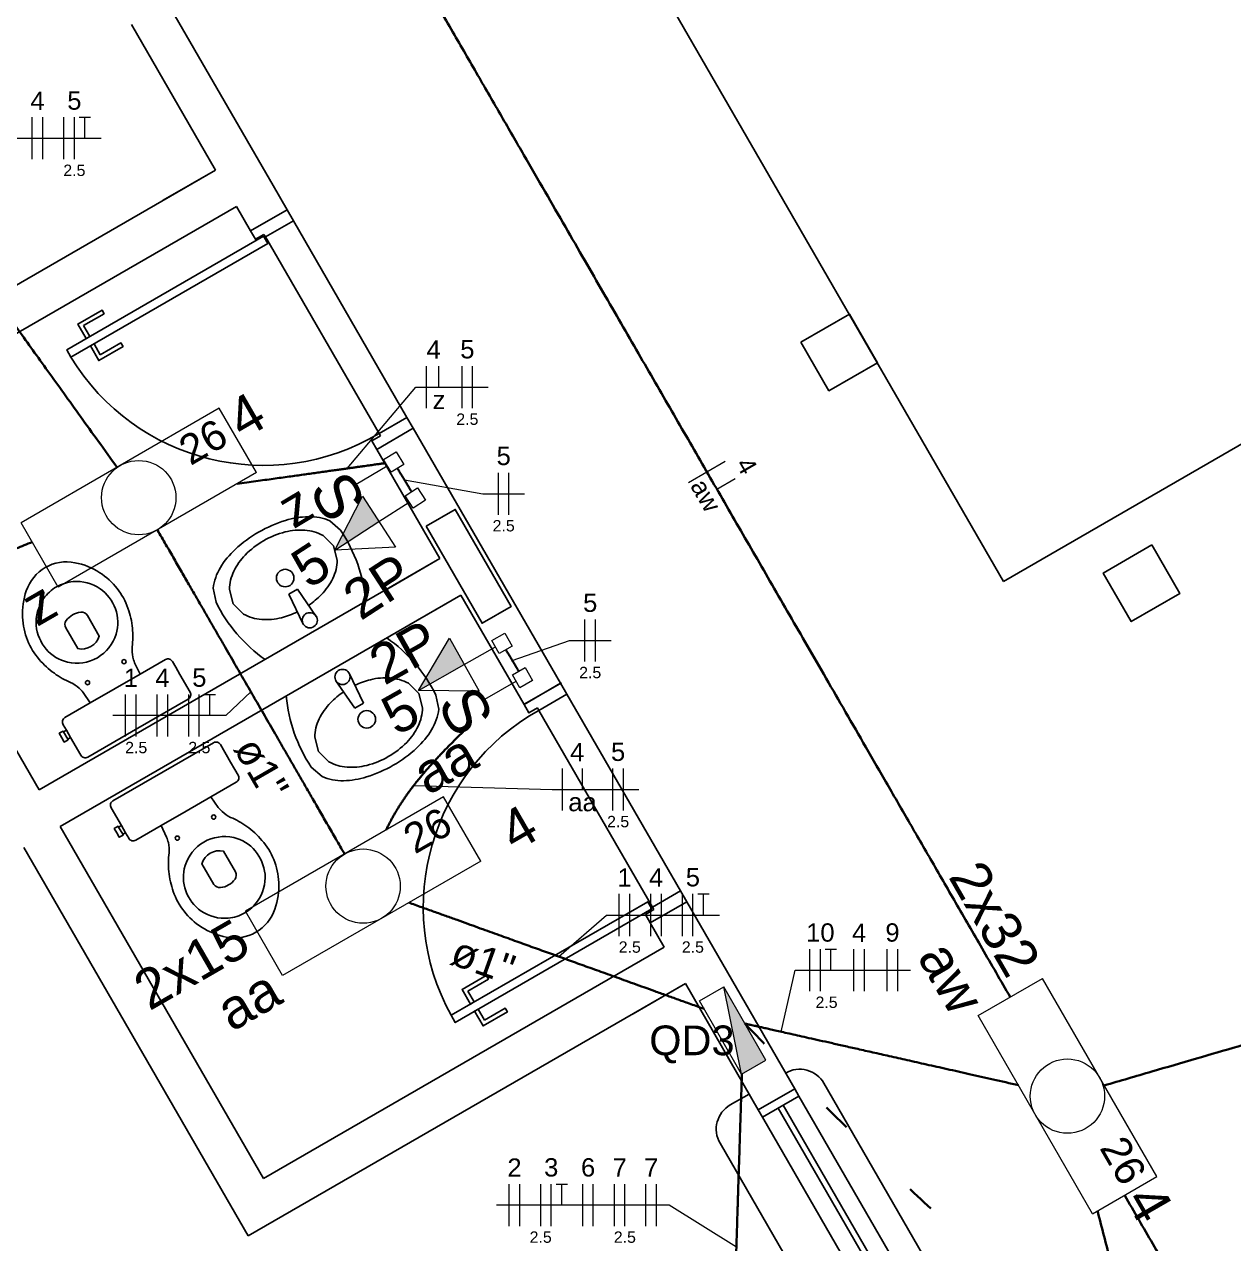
# Model space of a CAD drawing. Extents: x 210 to 779, y 61 to 241.
# Drawn here: x 357.561 to 361.872, y 191.832 to 196.18 of the extents above; entities that cross this region are included whole.
import ezdxf

# ---------------------------------------------------------------- set-up
doc = ezdxf.new("R2010")
doc.units = 0
doc.header["$LTSCALE"] = 2
doc.linetypes.add('DOT2', pattern=[3.175, 0, -3.175])
doc.layers.get('0').update_dxf_attribs({"linetype": 'CONTINUOUS'})
for name, color, linetype in [('A-PARED', 5, 'CONTINUOUS'), ('A-PARED-PISOS', 2, 'CONTINUOUS'), ('A-PAREDE', 5, 'CONTINUOUS'), ('A-PISOS', 2, 'CONTINUOUS'), ('A-PORTA', 3, 'CONTINUOUS'), ('A-SOLEIRA', 1, 'CONTINUOUS'), ('ARQ-ALV-CORTE', 5, 'CONTINUOUS'), ('ARQ-ESQ-VISTA1', 2, 'CONTINUOUS')]:
    doc.layers.add(name, color=color, linetype=linetype)
for name, color, linetype, lineweight in [('EL-Condutos', 4, 'CONTINUOUS', 30), ('EL-Fios', 9, 'CONTINUOUS', 20), ('EL-Textos condutos', 7, 'CONTINUOUS', 20), ('EL-Textos fios', 7, 'CONTINUOUS', 20), ('EL-Textos pontos', 5, 'CONTINUOUS', 20), ('P-SIMBOL', 5, 'CONTINUOUS', 20)]:
    doc.layers.add(name, color=color, linetype=linetype, lineweight=lineweight)
doc.styles.add('Arial', font='arial.ttf')

msp = doc.modelspace()

# ---------------------------------------------------------------- hatches: boundary and pattern name
at = {"layer": 'P-SIMBOL', "linetype": 'Continuous'}
for points in [[(358.8249704266922, 194.4070600361877), (358.6677204266922, 194.3049600361877), (358.7660204266922, 194.4978600361877)], [(359.1292204266922, 193.8970600361877), (358.9659704266921, 193.8048100361877), (359.0759204266922, 193.9912600361877)], [(360.1170704266922, 192.4366100361877), (360.2038204266922, 192.4860600361877), (360.0548204266921, 192.7474600361877)]]:
    msp.add_hatch(color=256, dxfattribs=at).paths.add_polyline_path(points)

# ---------------------------------------------------------------- linework, layer by layer
at = {"color": 8}
msp.add_line((359.3455704266922, 193.7574600361877), (359.4755704266921, 193.8324600361877), dxfattribs=at)
at = {"layer": 'A-PARED', "color": 251}
for p, q in [((358.4471956789521, 195.6056061708164), (358.0721956789528, 196.2551252236557)), ((358.2422918683852, 195.6605099813845), (357.9422918683848, 196.1801252236554)), ((357.6883499521416, 193.3199655247615), (358.4133499521423, 192.0642286892742)), ((357.5584461415739, 193.2449655247615), (358.3584461415747, 191.8593248787065)), ((359.7922918683854, 192.9758312296528), (359.9221956789531, 193.0508312296528)), ((359.7922918683854, 192.9758312296528), (359.9221956789531, 193.0508312296528)), ((360.307195647108, 192.383991650353), (359.9221956789531, 193.0508312296528)), ((358.4133499521423, 192.0642286892742), (359.8422918683854, 192.8892286892743)), ((358.3584461415747, 191.8593248787065), (359.9172918683854, 192.7593248787066)), ((359.7310341646105, 192.6517889432934), (359.9172918683854, 192.7593248787066)), ((360.1772918683856, 192.3089916687389), (359.9172918683854, 192.7593248787066)), ((360.1772918683854, 192.3089916687389), (360.3071956789531, 192.3839916687389))]:
    msp.add_line(p, q, dxfattribs=at)
msp.add_lwpolyline([(360.3288299740618, 195.0465199704244), (360.4288299740618, 194.8733148896675), (360.6020350548188, 194.9733148896676), (360.5020350548187, 195.1465199704245)], close=True, dxfattribs=at)
at = {"layer": 'A-PARED-PISOS', "color": 251}
msp.add_line((357.9145350548176, 199.6282014350083), (361.052035054819, 194.1938920262619), dxfattribs=at)
at = {"layer": 'A-PAREDE', "color": 251}
for p, q in [((360.3071956789537, 192.3839916687392), (360.1772918683862, 192.3089916687392)), ((360.3071956789531, 192.3839916687389), (360.1772918683856, 192.3089916687389))]:
    msp.add_line(p, q, dxfattribs=at)
msp.add_lwpolyline([(361.579971080728, 194.323501138783), (361.4067659999711, 194.223501138783), (361.5067659999711, 194.0502960580261), (361.679971080728, 194.1502960580262)], close=True, dxfattribs=at)
at = {"layer": 'A-PISOS', "color": 251}
msp.add_line((361.0520350548189, 194.1938920262618), (364.3862328593922, 196.1188920262652), dxfattribs=at)
at = {"layer": 'A-PORTA', "color": 251}
msp.add_line((359.8996956789531, 193.0898023728231), (359.8001027575178, 193.032302372823), dxfattribs=at)
for points in [[(359.8051027575179, 193.0236421187852), (359.7747918683855, 193.0061421187852), (359.7922918683854, 192.9758312296528), (359.9221956789531, 193.0508312296528), (359.8996956789531, 193.0898023728231), (359.8001027575178, 193.032302372823)], [(359.7982726304988, 193.0254722458041), (359.0967920534337, 192.6204722458035), (359.0817920534337, 192.6464530079171), (359.7832726304989, 193.0514530079174)], [(359.201564466793, 192.6290011026335), (359.179064466793, 192.6679722458039), (359.1660740857362, 192.6604722458039), (359.1960740857362, 192.6085107215768), (359.2826766261146, 192.6585107215768), (359.2751766261147, 192.6715011026336)]]:
    msp.add_lwpolyline(points, close=True, dxfattribs=at)
msp.add_arc((359.7869270078442, 193.0320753059655, 0.01999853387215667), 0.8036913964225638, 119.1784121944118, 208.6732478088908, dxfattribs=at)
at = {"layer": 'A-SOLEIRA', "color": 251}
for p, q in [((360.2745837023007, 192.4404772692363), (360.2745837023007, 192.4404772692363)), ((360.4111862426792, 192.4038747288579), (360.9861862426795, 191.407945514506)), ((360.1446798917331, 192.3654772692363), (360.0774332780705, 192.326652418736)), ((360.0408307376921, 192.1900498783576), (360.6158307376925, 191.1941206640057))]:
    msp.add_line(p, q, dxfattribs=at)
msp.add_lwpolyline([(359.8001027575179, 193.0323023728231), (359.8996956789531, 193.0898023728231), (359.4946956789528, 193.7912829498884), (359.3951027575176, 193.7337829498883)], close=True, dxfattribs=at)
for centre, start, end in [((360.3245837023007, 192.3538747288579), 30.00000000001791, 120.0000000000224), ((360.1274332780705, 192.2400498783576), 120.0000000000224, 210.0000000000179)]:
    msp.add_arc(centre, 0.1, start, end, dxfattribs=at)
at = {"layer": 'ARQ-ALV-CORTE', "color": 251}
for p, q in [((358.2422918683852, 195.6605099813845), (356.8133499521412, 194.8355099813841)), ((358.2422918683852, 195.6605099813845), (358.0560341646094, 195.5529740459708)), ((358.4971956789523, 195.519003630438), (358.4471956789521, 195.6056061708164)), ((358.3172918683845, 195.5306061708163), (356.8883499521412, 194.7056061708164)), ((358.3672918683845, 195.444003630438), (358.3172918683845, 195.5306061708163)), ((358.3672918683845, 195.444003630438), (358.4971956789523, 195.519003630438)), ((358.3672918683836, 195.4440036304374), (358.4971956789514, 195.5190036304374)), ((358.5196956789522, 195.4800324872677), (358.420102757517, 195.4225324872677)), ((358.8172918683848, 194.6645807670321), (358.9471956789524, 194.7395807670321)), ((358.8172918683846, 194.664580767032), (358.9471956789523, 194.739580767032)), ((359.4721956789527, 193.8302540930586), (358.9471956789523, 194.739580767032)), ((356.8883499521412, 194.7056061708164), (357.6133499521416, 193.4498693353291)), ((358.8172918683846, 194.664580767032), (359.0422918683848, 194.2748693353291)), ((358.6256338323735, 194.3573682542391), (358.6632587393545, 194.3206626502333)), ((358.6632587393545, 194.3206626502333), (358.6762342713944, 194.2697257229698)), ((359.0422918683848, 194.2748693353291), (357.6133499521416, 193.4498693353291)), ((359.0422918683848, 194.2748693353291), (358.8560341646099, 194.1673333999159)), ((359.1172918683849, 194.1449655247615), (357.6883499521416, 193.3199655247615)), ((358.3047242221879, 194.1136626502331), (358.2917486901481, 194.1645995774966)), ((358.5035614140121, 194.1484731204117), (358.5347383285483, 194.1664731204117)), ((358.5035614140121, 194.1484731204117), (358.5548762514543, 194.0415932147796)), ((358.5347383285483, 194.1664731204117), (358.6016416232586, 194.0685932147796)), ((359.1172918683849, 194.1449655247615), (358.9310341646099, 194.0374295893483)), ((359.1172918683849, 194.1449655247615), (359.3422918683851, 193.7552540930586)), ((358.738464308138, 193.7416093729408), (358.6715610134277, 193.8394892785728)), ((358.7696412226743, 193.7596093729408), (358.718326385232, 193.8664892785728)), ((358.9674334779004, 193.7938165486932), (358.9298085709194, 193.830522152699)), ((358.9804090099402, 193.7428796214297), (358.9674334779004, 193.7938165486932)), ((359.3422918683851, 193.7552540930586), (359.4721956789527, 193.8302540930586)), ((359.3422918683865, 193.7552540930594), (359.4721956789541, 193.8302540930595)), ((358.738464308138, 193.7416093729407), (358.7696412226743, 193.7596093729408)), ((358.6088989607338, 193.586816548693), (358.6465238677148, 193.5501109446872)), ((359.7922918683854, 192.9758312296528), (359.8422918683855, 192.8892286892744))]:
    msp.add_line(p, q, dxfattribs=at)
for points in [[(358.415102757517, 195.4311927413055), (358.3847918683846, 195.4136927413055), (358.3672918683845, 195.4440036304379), (358.4971956789523, 195.519003630438), (358.5196956789522, 195.4800324872677), (358.420102757517, 195.4225324872677)], [(358.4201027575172, 195.4225324872677), (358.5196956789522, 195.4800324872677), (358.9246956789525, 194.7785519102024), (358.8251027575172, 194.7210519102024)], [(358.4132726304979, 195.4243626142865), (357.7117920534324, 195.0193626142865), (357.7267920534325, 194.9933818521729), (358.4282726304978, 195.3983818521731)], [(357.7715644667921, 195.1058337574565), (357.7940644667922, 195.0668626142862), (357.7810740857354, 195.0593626142862), (357.7510740857354, 195.1113241385132), (357.8376766261138, 195.1613241385133), (357.8451766261138, 195.1483337574566)], [(357.8315644667922, 195.0019107090023), (357.8090644667922, 195.0408818521726), (357.7960740857355, 195.0333818521726), (357.8260740857355, 194.9814203279455), (357.9126766261139, 195.0314203279455), (357.9051766261139, 195.0444107090023)], [(358.8301027575174, 194.7123916561645), (358.7997918683849, 194.6948916561645), (358.8172918683848, 194.6645807670321), (358.9471956789525, 194.7395807670321), (358.9246956789525, 194.7785519102024), (358.8251027575172, 194.7210519102024)], [(358.9927822494419, 194.3906225108024), (359.1927822494421, 194.0442123492887), (359.2967052978961, 194.1042123492887), (359.0967052978961, 194.4506225108024)], [(359.3901027575176, 193.7424432039262), (359.3597918683852, 193.7249432039262), (359.3422918683851, 193.7552540930586), (359.4721956789529, 193.8302540930587), (359.4946956789528, 193.7912829498884), (359.3951027575176, 193.7337829498883)], [(359.1415644667929, 192.7329241510878), (359.1640644667929, 192.6939530079175), (359.1510740857361, 192.6864530079175), (359.1210740857362, 192.7384145321446), (359.2076766261146, 192.7884145321446), (359.2151766261146, 192.7754241510878)]]:
    msp.add_lwpolyline(points, close=True, dxfattribs=at)
for points in [[(358.2441301706992, 194.1196146260478), (358.2339846395193, 194.169753079164, -0.1059351495859165), (358.259562568815, 194.2431391496799, -0.0695679036204955), (358.3124078554933, 194.3077755010184, -0.05578716186825999), (358.396078850044, 194.3694317932797, -0.0557871618682362), (358.4913102627207, 194.4110648539898, -0.0695679036204864), (358.5737096283269, 194.4245120390544, -0.1059351495859233), (358.6500527943256, 194.4099701403428), (358.6884012028406, 194.376114626048)], [(358.5340548995341, 194.084960479284, -0.04978972531361282), (358.4772706497383, 194.0642802010752, -0.08069032487847382), (358.4068599747812, 194.0580161300611, -0.1070470762809415), (358.342349129169, 194.0769570462273), (358.3047242221879, 194.1136626502331)], [(358.6987074902211, 193.7997738266166, 0.04978972531361282), (358.652405719037, 193.760937362863, 0.08069032487847382), (358.6117755369291, 193.7030919651595, 0.1070470762809415), (358.5959234286939, 193.6377534759565), (358.6088989607338, 193.586816548693)], [(358.5837564972477, 193.5313645728783), (358.6221049057627, 193.4975090585835, 0.1059351495859165), (358.6984480717614, 193.4829671598719, 0.0695679036204955), (358.7808474373676, 193.4964143449365, 0.05578716186825999), (358.8760788500443, 193.5380474056466, 0.0557871618682362), (358.959749844595, 193.5997036979079, 0.0695679036204864), (359.0125951312733, 193.6643400492464, 0.1059351495859233), (359.038173060569, 193.7377261197624), (359.0280275293891, 193.7878645728785)]]:
    msp.add_lwpolyline(points, format="xyb", dxfattribs=at)
for points in [[(357.6353782368579, 194.2431649353845, -0.1820041131381664), (357.7409807772364, 194.2602559700407, -0.0982978911514562), (357.8295762760596, 194.2248040647569, -0.0851655839274491), (357.8916599238562, 194.1682720324542, -0.0864797340666548), (357.9299278730487, 194.0979900001514, -0.0678677703915061), (357.9458753141654, 194.0263682218865, -0.0619901801674602), (357.9449304504367, 193.9600047738708, 0.0607785110693302), (357.9475740439761, 193.9234259355459, 0.0237960416286383), (357.9536769296592, 193.9038554274702), (357.9736358019516, 193.8628398132647), (358.0638954954413, 193.9149512715981, -0.4242170889687012), (358.0889839527096, 193.9074967889262), (358.1002339527096, 193.888011217341), (358.1152339527096, 193.8620304552275), (358.1517339527096, 193.7988106007513, -0.4180357284530065), (358.1451638490887, 193.7742327399663), (357.9658782368581, 193.6707221434831), (357.7865926246275, 193.5672115469998, -0.4180357284530065), (357.7620225210065, 193.5738106007511), (357.7255225210066, 193.6370304552274), (357.7155632288631, 193.6312804552274), (357.717063228863, 193.628682379016), (357.7032068224025, 193.620682379016), (357.6942068224025, 193.6362708362842), (357.6852068224025, 193.6518592935523), (357.6990632288631, 193.6598592935523), (357.7005632288631, 193.6572612173409), (357.7105225210065, 193.6630112173409), (357.6992725210066, 193.682496788926, -0.4242170889687012), (357.7053609782747, 193.7079512715979), (357.7956206717645, 193.7600627299313), (357.7700795440569, 193.7978554274702, 0.0237960416286383), (357.7561824297399, 193.8129259355458, 0.0607785110693302), (357.7258260232793, 193.8335047738707, -0.0619901801674602), (357.6678811595507, 193.8658682218864, -0.0678677703915061), (357.6138286006674, 193.9154900001513, -0.0864797340666548), (357.5720965498598, 193.9837720324541, -0.0851655839274491), (357.5541801976563, 194.0658040647568, -0.0982978911514562), (357.5677756964794, 194.1602559700406, -0.1820041131381664)], [(357.7618589989714, 194.0840938292238, -0.2769839649484336), (357.7854163673263, 194.0722912703406), (357.8279163673263, 193.9986791110189, -0.393258426966292), (357.7508401063897, 193.9541791110189), (357.7083401063895, 194.0277912703406, -0.2769839649484336), (357.7098974747445, 194.0540938292239, -0.2000000000000001)], [(358.3863782368586, 192.9423947789003, 0.1820041131381664), (358.453980777237, 193.0253037442441, 0.0982978911514562), (358.4675762760603, 193.119755649528, 0.0851655839274491), (358.4496599238568, 193.2017876818308, 0.0864797340666548), (358.4079278730492, 193.2700697141335, 0.0678677703915061), (358.3538753141659, 193.3196914923984, 0.0619901801674602), (358.2959304504371, 193.352054940414, -0.0607785110693302), (358.2655740439766, 193.3726337787389, -0.0237960416286383), (358.2516769296595, 193.3877042868146), (358.226135801952, 193.4254969843534), (358.3163954954417, 193.4776084426868, 0.4242170889687012), (358.3224839527099, 193.5030629253587), (358.3112339527099, 193.5225484969439), (358.2962339527098, 193.5485292590574), (358.2597339527098, 193.6117491135336, 0.4180357284530065), (358.235163849089, 193.6183481672849), (358.0558782368583, 193.5148375708017), (357.8765926246277, 193.4113269743183, 0.4180357284530065), (357.8700225210069, 193.3867491135334), (357.906522521007, 193.3235292590572), (357.8965632288634, 193.3177792590572), (357.8950632288635, 193.3203773352685), (357.881206822403, 193.3123773352685), (357.890206822403, 193.2967888780004), (357.899206822403, 193.2812004207323), (357.9130632288635, 193.2892004207323), (357.9115632288634, 193.2917984969437), (357.921522521007, 193.2975484969436), (357.932772521007, 193.2780629253585, 0.4242170889687012), (357.9578609782751, 193.2706084426866), (358.048120671765, 193.32271990102), (358.0680795440574, 193.2817042868145, -0.0237960416286383), (358.0741824297403, 193.2621337787388, -0.0607785110693302), (358.0768260232798, 193.2255549404139, 0.0619901801674602), (358.0758811595512, 193.1591914923982, 0.0678677703915061), (358.0918286006679, 193.0875697141333, 0.0864797340666548), (358.1300965498604, 193.0172876818306, 0.0851655839274491), (358.1921801976569, 192.9607556495278, 0.0982978911514562), (358.2807756964802, 192.925303744244, 0.1820041131381664)], [(358.3118589989721, 193.1314658850609, 0.2769839649484336), (358.3134163673269, 193.1577684439442), (358.2709163673269, 193.2313806032658, 0.393258426966292), (358.1938401063901, 193.1868806032658), (358.2363401063902, 193.1132684439442, 0.2769839649484336), (358.259897474745, 193.1014658850609, 0.2000000000000001)]]:
    msp.add_lwpolyline(points, format="xyb", close=True, dxfattribs=at)
for points in [[(357.9736358019516, 193.8628398132647), (357.884628236858, 193.811451271598), (357.7956206717645, 193.7600627299313)], [(357.7105225210065, 193.6630112173409), (357.7255225210066, 193.6370304552274)], [(357.7155632288631, 193.6312804552274), (357.7005632288631, 193.6572612173409)], [(358.226135801952, 193.4254969843534), (358.1371282368584, 193.3741084426867), (358.048120671765, 193.32271990102)], [(357.8965632288634, 193.3177792590572), (357.9115632288634, 193.2917984969437)], [(357.921522521007, 193.2975484969436), (357.906522521007, 193.3235292590572)]]:
    msp.add_lwpolyline(points, dxfattribs=at)
for centre, radius in [((358.490710263584, 194.2055253770365), 0.03126103277795422), ((358.5782589373565, 194.0550932147796), 0.02700000000000237), ((357.9158301421419, 193.9074079863535), 0.0075), ((357.7859263315743, 193.8324079863535), 0.0075), ((358.6949436993298, 193.8529892785728), 0.02700000000000237), ((358.7814474365043, 193.7019538218898), 0.03126103277795422), ((358.2358301421423, 193.3531517279313), 0.0075), ((358.1059263315747, 193.2781517279313), 0.0075)]:
    msp.add_circle(centre, radius, dxfattribs=at)
for centre, radius, start, end in [((358.4133182370132, 195.4112354867651, 0.01999853387215667), 0.8036913964225638, 211.3267521911515, 300.8215878056288), ((358.565900852007, 194.075291457637), 0.3041924159232154, 104.3103631792536, 120.0000000000224), ((358.5451990380514, 194.1564465783223), 0.2204384983163647, 85.85748209233958, 104.3103631792402), ((358.549650286837, 194.2179051470388), 0.1588189455393914, 61.41717027124925, 85.85748209235919), ((358.2380973444415, 194.07477909918), 0.5418271538433477, 5.02006865607224, 33.78975123110074), ((358.565900852007, 194.075291457637), 0.3041924159232652, 120.0000000000224, 135.6896368207935), ((358.5059693628241, 194.1337973147695), 0.2204384983163844, 135.6896368207947, 154.1425179076919), ((358.4505190566424, 194.1606717046008), 0.1588189455393458, 154.1425179076816, 178.582829728793), ((358.5174639049, 194.2736535958656), 0.1588189455394157, 334.1425179076875, 358.5828297287897), ((357.7487773158135, 194.0431269691018), 0.1504484182784868, 95.5324067228893, 119.3097228021427), ((357.7468892244588, 194.0434756590691), 0.1499306848555214, 55.98562714389086, 94.82706532276968), ((358.4620135987185, 194.3005279856968), 0.2204384983163243, 315.6896368207854, 334.1425179076918), ((357.7519166579024, 194.0449394691018), 0.1504484182784873, 120.690277197895, 144.4675932771406), ((357.7401960796462, 194.0417907818114), 0.1551397979923656, 20.27881616879607, 54.28452144630729), ((358.4020821095341, 194.359033842828), 0.3041924159231759, 304.5146976522568, 315.6896368211401), ((357.7525587292101, 194.0467489491635), 0.1499306848555203, 145.1729346772659, 184.0143728561453), ((358.7302463212292, 194.35892144341), 0.5418271538433701, 206.2102487689417, 234.9799313439615), ((357.7521311034408, 194.0472150354733), 0.1420677415161176, 342.985683370042, 19.89507567335079), ((357.7573644481239, 194.0517029439735), 0.1551397979923658, 185.7154785537283, 219.7211838312424), ((357.7458870160841, 194.0498113708964), 0.148799695315103, 300.3748025858686, 342.7332372551219), ((358.5419113788591, 193.5485577555163), 0.5418271538433477, 26.21024876894174, 54.97993134396958), ((357.7466993947586, 194.0440790370035), 0.1420677415161175, 220.1049243266848, 257.0143166299905), ((357.747572946004, 194.0507847429894), 0.1487996953151028, 257.2667627449084, 299.6251974141637), ((358.870075590551, 193.5484453560965), 0.3041924159231759, 104.3103631788907, 115.4853023477747), ((358.8493737765973, 193.6296004767822), 0.2204384983163243, 85.8574820923527, 104.3103631792536), ((358.8538250253829, 193.6910590454987), 0.1588189455394157, 61.41717027125654, 85.85748209235919), ((359.0340603556469, 193.8327000997463), 0.5418271538433701, 185.0200686560739, 213.7897512311008), ((358.8216386434459, 193.7468074943255), 0.1588189455393914, 334.1425179076875, 358.582829728793), ((358.7661883372642, 193.7736818841568), 0.2204384983163647, 315.6896368207946, 334.1425179076962), ((358.7062568480814, 193.8321877412893), 0.3041924159232154, 300.0000000000151, 315.6896368207854), ((358.7225074132512, 193.6895740518875), 0.1588189455393458, 241.4171702712493, 265.8574820923527), ((358.7269586620369, 193.751032620604), 0.2204384983163844, 265.8574820923461, 284.3103631792469), ((358.7062568480814, 193.8321877412894), 0.3041924159232652, 284.3103631792469, 300.0000000000151), ((358.2741835277127, 193.1347749712954), 0.148799695315103, 77.26676274492152, 119.6251974141718), ((358.2750570789578, 193.1414806772812), 0.1420677415161176, 40.1049243266952, 77.01431663000392), ((358.2758694576324, 193.1357483433884), 0.1487996953151028, 120.374802585884, 162.7332372551338), ((358.2643920255927, 193.1338567703113), 0.1551397979923656, 5.715478553738059, 39.72118383125285), ((358.2696253702757, 193.1383446788114), 0.1420677415161175, 162.9856833700539, 199.8950756733611), ((358.2691977445065, 193.1388107651213), 0.1499306848555214, 325.1729346772776, 4.01437285615531), ((358.2815603940704, 193.1437689324734), 0.1551397979923658, 200.2788161688033, 234.2845214463154), ((358.2748672492578, 193.1420840552157), 0.1499306848555203, 235.9856271438981, 274.8270653227761), ((358.2729791579029, 193.1424327451829), 0.1504484182784873, 275.5324067228958, 299.30972280215), ((358.2698398158142, 193.1406202451829), 0.1504484182784868, 300.6902771979022, 324.4675932771523)]:
    msp.add_arc(centre, radius, start, end, dxfattribs=at)
at = {"layer": 'ARQ-ESQ-VISTA1', "color": 251}
for p, q in [((360.2486248796974, 192.3155347858705), (360.8186471089634, 191.3282786596291)), ((360.2659453877733, 192.3255347858706), (360.8359676170393, 191.3382786596292)), ((360.3221932691811, 192.3580095153427), (360.8921956789543, 191.3707419463119)), ((360.1922894904582, 192.2830095337281), (360.7622919002314, 191.2957419646974))]:
    msp.add_line(p, q, dxfattribs=at)
msp.add_lwpolyline([(360.3071956789537, 192.3839916687392), (360.3221956789538, 192.3580109066256), (360.1922919002308, 192.2830109250111), (360.1772919002308, 192.3089916871247)], close=True, dxfattribs=at)
at = {"layer": 'EL-Condutos', "linetype": 'DOT2', "ltscale": 0.05}
for points in [[(358.7307363275826, 202.0694974211335), (359.0208737620557, 201.5509249964896), (359.292524796222, 201.0653939003215), (359.5470218796378, 200.6105225704294), (359.7856974618593, 200.1839294446129), (360.0098839924426, 199.783232960672), (360.2209139209442, 199.4060515564064), (360.4201196969202, 199.0500036696159), (360.6088337699269, 198.7127077381004), (360.7883885895205, 198.3917821996598), (360.9601166052573, 198.0848454920938), (361.1253502666935, 197.7895160532023), (361.2854220233856, 197.5034123207851), (361.4416643248895, 197.224152732642), (361.5954096207616, 196.9493557265729), (361.7479903605582, 196.6766397403777), (361.9007389938355, 196.403623211856), (362.0549879701497, 196.1279245788078), (362.2120697390571, 195.8471622790329), (362.373316750114, 195.558954750331), (362.5400614528767, 195.2609204305022), (362.7136362969012, 194.9506777573461), (362.895373731744, 194.6258451686626), (363.0866062069613, 194.2840411022515), (363.2886661721092, 193.9228839959127), (363.5028860767442, 193.539992287446), (363.7305983704223, 193.1329844146512), (363.9731355027, 192.6994788153281), (364.2318299231333, 192.2370939272766), (364.5080140812787, 191.7434481882966), (364.8030204266921, 191.2161600361877)], [(360.1293204266922, 192.6167600361877), (360.3423544172919, 192.3967689345655), (360.5473761861949, 192.1917838134654), (360.7447887216025, 192.0014598896836), (360.9349950117161, 191.8254523800162), (361.1183980447366, 191.6634165012594), (361.2954008088657, 191.5150074702092), (361.4664062923044, 191.3798805036616), (361.6318174832542, 191.257690818413), (361.7920373699161, 191.1480936312592), (361.9474689404915, 191.0507441589965), (362.0985151831817, 190.9652976184209), (362.2455790861881, 190.8914092263286), (362.3890636377117, 190.8287341995157), (362.5293718259539, 190.7769277547781), (362.6669066391161, 190.7356451089122), (362.8020710653994, 190.7045414787139), (362.9352680930052, 190.6832720809795), (363.0669007101347, 190.6714921325049), (363.1973719049893, 190.6688568500863), (363.32708466577, 190.6750214505197), (363.4564419806784, 190.6896411506014), (363.5858468379156, 190.7123711671274), (363.7157022256828, 190.7428667168938), (363.8464111321815, 190.7807830166967), (363.9783765456128, 190.8257752833323), (364.1120014541781, 190.8774987335965), (364.2476888460785, 190.9356085842856), (364.3858417095155, 190.9997600521957), (364.5268630326901, 191.0696083541227), (364.6711558038039, 191.144808706863)]]:
    msp.add_spline(points, degree=3, dxfattribs=at)
at = {"layer": 'EL-Condutos', "linetype": 'Continuous'}
for points in [[(356.5075630907446, 196.5281197381871), (356.5658207870991, 196.4469383104623), (356.6209574975746, 196.3701059910539), (356.6732180458655, 196.2972816306556), (356.7228472556661, 196.2281240799608), (356.7700899506711, 196.1622921896632), (356.8151909545746, 196.0994448104563), (356.8583950910712, 196.0392407930337), (356.8999471838553, 195.981338988089), (356.9400920566212, 195.9253982463157), (356.9790745330635, 195.8710774184075), (357.0171394368764, 195.8180353550578), (357.0545315917544, 195.7659309069603), (357.091495821392, 195.7144229248085), (357.1282769494836, 195.663170259296), (357.1651197997235, 195.6118317611163), (357.2022691958063, 195.5600662809631), (357.2399699614261, 195.50753266953), (357.2784669202777, 195.4538897775103), (357.3180048960552, 195.3987964555979), (357.3588287124531, 195.3419115544862), (357.401183193166, 195.2828939248687), (357.4453131618881, 195.2214024174392), (357.4914634423139, 195.157095882891), (357.5398788581379, 195.0896331719179), (357.5908042330542, 195.0186731352133), (357.6444843907576, 194.9438746234709), (357.7011641549424, 194.8648964873842), (357.7610883493028, 194.7813975776469), (357.8245017975333, 194.6930367449524), (357.8916493233286, 194.5994728399943)], [(358.8939257338219, 196.4896151954892), (358.9939774722025, 196.3163135602983), (359.0883708738564, 196.1528129090899), (359.1775101150992, 195.9984131809857), (359.2617993722459, 195.8524143151074), (359.341642821612, 195.714116250577), (359.4174446395126, 195.582818926516), (359.4896090022631, 195.4578222820463), (359.5585400861786, 195.3384262562897), (359.6246420675744, 195.2239307883679), (359.6883191227661, 195.1136358174028), (359.7499754280684, 195.0068412825159), (359.810015159797, 194.9028471228292), (359.8688424942669, 194.8009532774645), (359.9268616077935, 194.7004596855434), (359.9844766766922, 194.6006662861877), (360.042091877278, 194.5008730185193), (360.1001113858663, 194.4003798216599), (360.1589393787723, 194.2984866347312), (360.2189800323114, 194.194493396855), (360.2806375227988, 194.0877000471531), (360.3443160265496, 193.9774065247473), (360.4104197198793, 193.8629127687593), (360.4793527791031, 193.743518718311), (360.5515193805362, 193.618524312524), (360.627323700494, 193.4872294905201), (360.7071699152916, 193.3489341914212), (360.7914622012444, 193.202938354349), (360.8806047346675, 193.0485419184251), (360.9750016918764, 192.8850448227716), (361.0750572491861, 192.71174700651)], [(358.3191071579422, 194.5414626299377), (358.3534593850426, 194.546273945659), (358.3863718790973, 194.5508836147674), (358.4178754608371, 194.5552959539633), (358.4480009509933, 194.5595152799468), (358.4767791702969, 194.5635459094184), (358.504240939479, 194.5673921590782), (358.5304170792707, 194.5710583456265), (358.5553384104031, 194.5745487857637), (358.5790357536072, 194.5778677961898), (358.6015399296141, 194.5810196936054), (358.622881759155, 194.5840087947105), (358.643092062961, 194.5868394162055), (358.6622016617631, 194.5895158747907), (358.6802413762923, 194.5920424871663), (358.6972420272799, 194.5944235700326), (358.7132344354568, 194.5966634400899), (358.7282494215542, 194.5987664140384), (358.7423178063033, 194.6007368085784), (358.7554704104349, 194.6025789404101), (358.7677380546803, 194.6042971262339), (358.7791515597704, 194.6058956827501), (358.7897417464366, 194.6073789266588), (358.7995394354097, 194.6087511746603), (358.808575447421, 194.6100167434551), (358.8168806032014, 194.6111799497432), (358.8244857234821, 194.612245110225), (358.8314216289942, 194.6132165416007), (358.8377191404687, 194.6140985605706), (358.8434090786367, 194.614895483835), (358.8485222642295, 194.6156116280942)], [(358.8907866337615, 194.5968854997869), (358.8929109770754, 194.5933660213821), (358.8949410947786, 194.5900026818344), (358.8968837172716, 194.5867843347315), (358.8987455749557, 194.5836998336613), (358.9005333982312, 194.5807380322118), (358.9022539174991, 194.5778877839708), (358.9039138631601, 194.5751379425262), (358.9055199656151, 194.5724773614659), (358.9070789552646, 194.5698948943778), (358.9085975625095, 194.5673793948498), (358.9100825177507, 194.5649197164699), (358.9115405513887, 194.5625047128258), (358.9129783938245, 194.5601232375055), (358.9144027754587, 194.5577641440968), (358.9158204266922, 194.5554162861878), (358.9172380779256, 194.5530685173661), (358.9186624595599, 194.5507096912199), (358.9201003019956, 194.5483286613368), (358.9215583356337, 194.5459142813049), (358.9230432908747, 194.5434554047121), (358.9245618981198, 194.5409408851462), (358.9261208877693, 194.5383595761951), (358.9277269902242, 194.5357003314467), (358.9293869358852, 194.5329520044889), (358.9311074551531, 194.5301034489096), (358.9328952784286, 194.5271435182967), (358.9347571361126, 194.5240610662381), (358.9366997586059, 194.5208449463217), (358.9387298763089, 194.5174840121353), (358.9408542196228, 194.513967117267)], [(358.0351890004132, 194.3768984000747), (358.0656712125678, 194.3241070188993), (358.094444434984, 194.2742753943272), (358.1216307383573, 194.2271921151726), (358.1473521933833, 194.1826457702495), (358.1717308707576, 194.1404249483718), (358.1948888411758, 194.1003182383537), (358.2169481753336, 194.0621142290092), (358.2380309439267, 194.0256015091523), (358.2582592176503, 193.9905686675971), (358.2777550672004, 193.9568042931576), (358.2966405632724, 193.9240969746479), (358.315037776562, 193.892235300882), (358.3330687777647, 193.861007860674), (358.3508556375763, 193.8302032428379), (358.3685204266922, 193.7996100361877), (358.386185215808, 193.7690168295375), (358.4039720756197, 193.7382122117014), (358.4220030768224, 193.7069847714934), (358.4404002901121, 193.6751230977275), (358.459285786184, 193.6424157792178), (358.478781635734, 193.6086514047784), (358.4990099094576, 193.5736185632232), (358.5200926780507, 193.5371058433663), (358.5421520122085, 193.4989018340218), (358.5653099826267, 193.4587951240036), (358.589688660001, 193.416574302126), (358.615410115027, 193.3720279572028), (358.6425964184003, 193.3249446780482), (358.6713696408165, 193.2751130534762), (358.7018518529711, 193.2223216723008)], [(357.5895105317799, 194.3348448840362), (357.5308100503381, 194.3104491995288), (357.4747132069914, 194.2871355897768), (357.4210340212264, 194.2648267637261), (357.3695865125304, 194.2434454303229), (357.3201847003901, 194.2229142985132), (357.2726426042926, 194.203156077243), (357.226774243725, 194.1840934754584), (357.1823936381741, 194.1656492021054), (357.1393148071269, 194.14774596613), (357.0973517700703, 194.1303064764784), (357.0563185464914, 194.1132534420966), (357.0160291558772, 194.0965095719305), (356.9762976177146, 194.0799975749264), (356.9369379514907, 194.0636401600301), (356.8977641766921, 194.0473600361877), (356.8585903128063, 194.0310799123454), (356.8192303793199, 194.0147224974491), (356.77949839572, 193.9982105004449), (356.7392083814935, 193.9814666302789), (356.6981743561275, 193.964413595897), (356.656210339109, 193.9469741062454), (356.6131303499247, 193.9290708702701), (356.5687484080619, 193.9106265969171), (356.5228785330074, 193.8915639951325), (356.4753347442482, 193.8718057738623), (356.4259310612714, 193.8512746420525), (356.3744815035637, 193.8298933086493), (356.3208000906124, 193.8075844825987), (356.2647008419042, 193.7842708728466), (356.2059977769262, 193.7598751883393)], [(359.323151982954, 193.8734602692488), (359.3212210366642, 193.8766978255158), (359.3193732991755, 193.8797958362157), (359.3176028270022, 193.8827642627933), (359.3159036766585, 193.8856130666938), (359.3142699046587, 193.8883522093622), (359.3126955675167, 193.8909916522435), (359.311174721747, 193.8935413567827), (359.3097014238637, 193.896011284425), (359.3082697303809, 193.8984113966153), (359.306873697813, 193.9007516547987), (359.305507382674, 193.9030420204202), (359.3041648414783, 193.9052924549248), (359.3028401307399, 193.9075129197576), (359.3015273069731, 193.9097133763635), (359.3002204266921, 193.9119037861877), (359.2989135464112, 193.9140941106752), (359.2976007226445, 193.916294311271), (359.2962760119061, 193.9185143494201), (359.2949334707104, 193.9207641865676), (359.2935671555714, 193.9230537841584), (359.2921711230034, 193.9253931036378), (359.2907394295206, 193.9277921064506), (359.2892661316374, 193.9302607540419), (359.2877452858676, 193.9328090078567), (359.2861709487257, 193.9354468293402), (359.2845371767258, 193.9381841799372), (359.2828380263821, 193.9410310210928), (359.2810675542088, 193.9439973142522), (359.2792198167202, 193.9470930208603), (359.2772888704304, 193.9503281023621)], [(358.850229600399, 193.3071172501259), (358.855673333473, 193.3181017299293), (358.8612402754865, 193.3289920277137), (358.8669446397756, 193.3398032445553), (358.8728006396767, 193.3505504815306), (358.8788224885262, 193.3612488397161), (358.8850243996604, 193.3719134201882), (358.8914205864156, 193.3825593240232), (358.898025262128, 193.3932016522976), (358.904852640134, 193.4038555060879), (358.9119169337699, 193.4145359864704), (358.9192323563722, 193.4252581945216), (358.9268131212767, 193.4360372313179), (358.9346734418203, 193.4468881979357), (358.942827531339, 193.4578261954515), (358.9512896031691, 193.4688663249417), (358.9600738706471, 193.4800236874827), (358.9691945471092, 193.4913133841509), (358.9786658458917, 193.5027505160227), (358.9885019803309, 193.5143501841746), (358.9987171637632, 193.526127489683), (359.0093256095248, 193.5380975336244), (359.0203415309521, 193.5502754170751), (359.0317791413814, 193.5626762411115), (359.043652654149, 193.5753151068101), (359.0559762825911, 193.5882071152474), (359.0687642400443, 193.6013673674997), (359.0820307398445, 193.6148109646435), (359.0957899953285, 193.6285530077551), (359.1100562198322, 193.642608597911), (359.1248436266922, 193.6569928361877)], [(361.410797166414, 192.3962971598098), (361.5800929136316, 192.4456618763635), (361.7390480345052, 192.4920113837531), (361.8884002228577, 192.5355607851165), (362.0288871725119, 192.5765251835916), (362.1612465772899, 192.6151196823163), (362.2862161310148, 192.6515593844285), (362.404533527509, 192.6860593930661), (362.5169364605952, 192.7188348113669), (362.6241626240959, 192.7501007424688), (362.7269497118338, 192.7800722895097), (362.8260354176315, 192.8089645556275), (362.9221574353116, 192.8369926439601), (363.0160534586968, 192.8643716576454), (363.1084611816096, 192.8913166998212), (363.2001182978728, 192.9180428736255), (363.2917625013088, 192.944765282196), (363.3841314857402, 192.9716990286708), (363.4779629449898, 192.9990592161876), (363.5739945728802, 193.0270609478845), (363.672964063234, 193.0559193268991), (363.7756091098737, 193.0858494563695), (363.8826674066221, 193.1170664394335), (363.9948766473017, 193.1497853792291), (364.112974525735, 193.184221378894), (364.2376987357449, 193.2205895415662), (364.3697869711538, 193.2591049703835), (364.5099769257844, 193.2999827684839), (364.6590062934594, 193.3434380390052), (364.8176127680011, 193.3896858850854), (364.9865340432326, 193.4389414098622)], [(359.9842128714851, 192.6690213624715), (359.9366603193865, 192.6861476894729), (359.8916190369511, 192.7023695681631), (359.8489119158097, 192.7177507851468), (359.8083618475937, 192.7323551270285), (359.7697917239342, 192.746246380413), (359.7330244364621, 192.7594883319048), (359.6978828768088, 192.7721447681085), (359.6641899366053, 192.7842794756289), (359.6317685074828, 192.7959562410705), (359.6004414810724, 192.807238851038), (359.5700317490054, 192.8181910921359), (359.5403622029127, 192.828876750969), (359.5112557344254, 192.8393596141418), (359.4825352351749, 192.849703468259), (359.4540235967921, 192.8599720999252), (359.4255437109084, 192.8702292957451), (359.3969184691547, 192.8805388423232), (359.3679707631621, 192.8909645262642), (359.3385234845621, 192.9015701341727), (359.3083995249855, 192.9124194526534), (359.2774217760633, 192.9235762683109), (359.2454131294271, 192.9351043677497), (359.2121964767077, 192.9470675375747), (359.1775947095364, 192.9595295643903), (359.1414307195442, 192.9725542348012), (359.1035273983624, 192.9862053354121), (359.0637076376219, 193.0005466528275), (359.0217943289541, 193.015641973652), (358.9776103639899, 193.0315550844905), (358.9309786343607, 193.0483497719473)], [(361.1049594038267, 192.3971988472465), (361.0143619759558, 192.4175872075361), (360.929554224653, 192.4366726388727), (360.8503449780432, 192.4544981632402), (360.7765430642513, 192.4711068026222), (360.7079573114023, 192.4865415790025), (360.6443965476215, 192.5008455143647), (360.5856696010335, 192.5140616306925), (360.5315852997634, 192.5262329499696), (360.4819524719361, 192.5374024941798), (360.4365799456768, 192.5476132853067), (360.3952765491103, 192.556908345334), (360.3578511103617, 192.5653306962454), (360.3241124575558, 192.5729233600246), (360.2938694188177, 192.5797293586554), (360.2669308222725, 192.5857917141215), (360.2431054960449, 192.5911534484065), (360.22220226826, 192.595857583494), (360.2040299670429, 192.5999471413679), (360.1883974205183, 192.6034651440119), (360.1751134568116, 192.6064546134096), (360.1639869040474, 192.6089585715447), (360.1548265903508, 192.6110200404009), (360.1474413438467, 192.612682041962), (360.1416399926603, 192.6139875982116), (360.1372313649165, 192.6149797311334), (360.1340242887401, 192.6157014627112), (360.1318275922564, 192.6161958149286), (360.13045010359, 192.6165058097693), (360.1297006508661, 192.6166744692171), (360.1293880622096, 192.6167448152556)], [(360.058573824091, 190.5620293494012), (360.0622585008522, 190.6748806345369), (360.065797626004, 190.7835047027245), (360.069194438725, 190.8879825985622), (360.0724521781939, 190.9883953666487), (360.075574083589, 191.0848240515824), (360.0785633940887, 191.1773496979618), (360.0814233488719, 191.2660533503853), (360.0841571871168, 191.3510160534516), (360.0867681480019, 191.4323188517589), (360.0892594707059, 191.510042789906), (360.0916343944072, 191.5842689124912), (360.0938961582843, 191.6550782641129), (360.0960480015158, 191.7225518893698), (360.0980931632802, 191.7867708328602), (360.1000348827558, 191.8478161391828), (360.1018763991215, 191.9057688529359), (360.1036209515554, 191.960710018718), (360.1052717792364, 192.0127206811277), (360.1068321213428, 192.0618818847633), (360.108305217053, 192.1082746742235), (360.1096943055458, 192.1519800941066), (360.1110026259995, 192.1930791890113), (360.1122334175926, 192.2316530035359), (360.1133899195039, 192.2677825822789), (360.1144753709115, 192.3015489698388), (360.1154930109942, 192.3330332108142), (360.1164460789305, 192.3623163498035), (360.1173378138988, 192.3894794314051), (360.1181714550777, 192.4146035002177), (360.1189502416456, 192.4377696008396)], [(361.483575733822, 192.0041730658655), (361.5836274722025, 191.8308752496039), (361.6780208738564, 191.6673781539503), (361.7671601150992, 191.5129817180265), (361.851449372246, 191.3669858809542), (361.931292821612, 191.2286905818553), (362.0070946395126, 191.0973957598515), (362.079259002263, 190.9724013540645), (362.1481900861786, 190.8530073036161), (362.2142920675745, 190.7385135476281), (362.277969122766, 190.6282200252223), (362.3396254280684, 190.5214266755205), (362.3996651597969, 190.4174334376443), (362.4584924942669, 190.3155402507156), (362.5165116077936, 190.2150470538562), (362.5741266766921, 190.1152537861877), (362.6317418772779, 190.0154603868321), (362.6897613858663, 189.914966794911), (362.7485893787724, 189.8130729495462), (362.8086300323114, 189.7090787898595), (362.8702875227988, 189.6022842549727), (362.9339660265497, 189.4919892840075), (363.0000697198793, 189.3774938160857), (363.0690027791031, 189.2580977903291), (363.1411693805362, 189.1331011458595), (363.216973700494, 189.0018038217985), (363.2968199152916, 188.863505757268), (363.3811122012443, 188.7175068913898), (363.4702547346675, 188.5631071632855), (363.5646516918763, 188.3996065120771), (363.6647072491861, 188.2263048768862)], [(361.3861224350528, 191.9499279583622), (361.4304857042357, 191.7794061017212), (361.4720785784576, 191.6187578925998), (361.5109893266161, 191.4676027647682), (361.5473062176088, 191.3255601519963), (361.5811175203332, 191.1922494880539), (361.612511503687, 191.0672902067111), (361.6415764365677, 190.9503017417377), (361.668400587873, 190.8409035269038), (361.6930722265002, 190.7387149959792), (361.7156796213471, 190.643355582734), (361.7363110413113, 190.5544447209379), (361.7550547552904, 190.4716018443611), (361.7719990321817, 190.3944463867733), (361.7872321408832, 190.3225977819446), (361.8008423502922, 190.2556754636449), (361.8129179293063, 190.1932988656442), (361.8235471468232, 190.1350874217123), (361.8328182717405, 190.0806605656192), (361.8408195729556, 190.0296377311348), (361.8476393193663, 189.9816383520292), (361.8533657798699, 189.9362818620722), (361.8580872233642, 189.8931876950338), (361.8618919187469, 189.8519752846839), (361.8648681349151, 189.8122640647924), (361.867104140767, 189.7736734691294), (361.8686882051998, 189.7358229314646), (361.8697085971111, 189.6983318855681), (361.8702535853985, 189.6608197652099), (361.8704114389596, 189.6229060041597), (361.8702704266922, 189.5842100361877)]]:
    msp.add_spline(points, degree=3, dxfattribs=at)
at = {"layer": 'EL-Fios'}
for p, q in [((357.5890204266922, 195.6989600361877), (357.5890204266922, 195.8489600361877)), ((357.6265204266922, 195.6989600361877), (357.6265204266922, 195.8489600361877)), ((357.7015204266921, 195.6989600361877), (357.7015204266921, 195.8489600361877)), ((357.7390204266922, 195.6989600361877), (357.7390204266922, 195.8489600361877)), ((357.7565204266922, 195.8489600361877), (357.7965204266922, 195.8489600361877)), ((357.7765204266922, 195.7739600361877), (357.7765204266922, 195.8489600361877)), ((358.9941204266921, 194.8117100361877), (358.9941204266921, 194.9617100361877)), ((359.0389704266921, 194.8867100361877), (359.0389704266921, 194.9617100361877)), ((359.1213704266921, 194.8117100361877), (359.1213704266921, 194.9617100361877)), ((359.1588704266921, 194.8117100361877), (359.1588704266921, 194.9617100361877)), ((359.9289204266921, 194.5469100361877), (360.0588204266921, 194.6219100361877)), ((359.2509704266921, 194.4313600361877), (359.2509704266921, 194.5813600361877)), ((359.2884704266922, 194.4313600361877), (359.2884704266922, 194.5813600361877)), ((360.0293704266921, 194.5229600361877), (360.0943204266922, 194.5604600361877)), ((359.5593204266921, 193.9080100361877), (359.5593204266921, 194.0580100361877)), ((359.5968204266921, 193.9080100361877), (359.5968204266921, 194.0580100361877)), ((357.9218704266922, 193.6407100361877), (357.9218704266922, 193.7907100361877)), ((357.9593704266921, 193.6407100361877), (357.9593704266921, 193.7907100361877)), ((358.0343704266921, 193.6407100361877), (358.0343704266921, 193.7907100361877)), ((358.0718704266922, 193.6407100361877), (358.0718704266922, 193.7907100361877)), ((358.1468704266921, 193.6407100361877), (358.1468704266921, 193.7907100361877)), ((358.1843704266922, 193.6407100361877), (358.1843704266922, 193.7907100361877)), ((358.2018704266922, 193.7907100361877), (358.2418704266921, 193.7907100361877)), ((358.2218704266921, 193.7157100361877), (358.2218704266921, 193.7907100361877)), ((359.4794204266922, 193.3763100361877), (359.4794204266922, 193.5263100361877)), ((359.5503704266922, 193.4513100361877), (359.5503704266922, 193.5263100361877)), ((359.6588704266921, 193.3763100361877), (359.6588704266921, 193.5263100361877)), ((359.6963704266922, 193.3763100361877), (359.6963704266922, 193.5263100361877)), ((359.6817204266921, 192.9289600361877), (359.6817204266921, 193.0789600361877)), ((359.7192204266922, 192.9289600361877), (359.7192204266922, 193.0789600361877)), ((359.7942204266922, 192.9289600361877), (359.7942204266922, 193.0789600361877)), ((359.8317204266922, 192.9289600361877), (359.8317204266922, 193.0789600361877)), ((359.9067204266922, 192.9289600361877), (359.9067204266922, 193.0789600361877)), ((359.9442204266921, 192.9289600361877), (359.9442204266921, 193.0789600361877)), ((359.9617204266922, 193.0789600361877), (360.0017204266921, 193.0789600361877)), ((359.9817204266922, 193.0039600361877), (359.9817204266922, 193.0789600361877)), ((360.3612204266922, 192.7319100361877), (360.3612204266922, 192.8819100361877)), ((360.3987204266922, 192.7319100361877), (360.3987204266922, 192.8819100361877)), ((360.4161704266922, 192.8819100361877), (360.4562204266922, 192.8819100361877)), ((360.4362204266921, 192.8069100361877), (360.4362204266921, 192.8819100361877)), ((360.5178204266922, 192.7319100361877), (360.5178204266922, 192.8819100361877)), ((360.5553204266922, 192.7319100361877), (360.5553204266922, 192.8819100361877)), ((360.6369704266922, 192.7319100361877), (360.6369704266922, 192.8819100361877)), ((360.6744704266922, 192.7319100361877), (360.6744704266922, 192.8819100361877)), ((359.2891204266922, 191.8946100361877), (359.2891204266922, 192.0446100361877)), ((359.3266204266921, 191.8946100361877), (359.3266204266921, 192.0446100361877)), ((359.4016204266921, 191.8946100361877), (359.4016204266921, 192.0446100361877)), ((359.4391204266922, 191.8946100361877), (359.4391204266922, 192.0446100361877)), ((359.4566204266922, 192.0446100361877), (359.4966204266922, 192.0446100361877)), ((359.4766204266922, 191.9696100361877), (359.4766204266922, 192.0446100361877)), ((359.5516204266922, 191.8946100361877), (359.5516204266922, 192.0446100361877)), ((359.5891204266921, 191.8946100361877), (359.5891204266921, 192.0446100361877)), ((359.6641204266922, 191.8946100361877), (359.6641204266922, 192.0446100361877)), ((359.7016204266921, 191.8946100361877), (359.7016204266921, 192.0446100361877)), ((359.7766204266921, 191.8946100361877), (359.7766204266921, 192.0446100361877)), ((359.8141204266922, 191.8946100361877), (359.8141204266922, 192.0446100361877))]:
    msp.add_line(p, q, dxfattribs=at)
at = {"layer": 'EL-Textos fios'}
for p, q in [((357.4312704266921, 195.7739600361877), (357.8340204266922, 195.7739600361877)), ((358.7117204266922, 194.5964600361877), (358.9562204266922, 194.8867100361877)), ((358.9562204266922, 194.8867100361877), (359.2144204266922, 194.8867100361877)), ((358.9158204266922, 194.5554100361877), (359.1954204266922, 194.5063600361877)), ((359.1954204266922, 194.5063600361877), (359.3440204266922, 194.5063600361877)), ((359.3002204266921, 193.9119100361877), (359.5037704266922, 193.9830100361877)), ((359.5037704266922, 193.9830100361877), (359.6524204266922, 193.9830100361877)), ((358.3685204266922, 193.7996100361877), (358.2793704266921, 193.7157100361877)), ((358.2793704266921, 193.7157100361877), (357.8766204266922, 193.7157100361877)), ((358.9485704266922, 193.4653100361877), (359.4419204266921, 193.4513100361877)), ((359.4419204266921, 193.4513100361877), (359.7519704266922, 193.4513100361877)), ((359.4659204266922, 192.8556600361877), (359.6364704266922, 193.0039600361877)), ((359.6364704266922, 193.0039600361877), (360.0392204266922, 193.0039600361877)), ((360.2591704266921, 192.5875600361877), (360.3081704266922, 192.8069100361877)), ((360.3081704266922, 192.8069100361877), (360.7197204266921, 192.8069100361877)), ((359.8593704266922, 191.9696100361877), (359.2438704266922, 191.9696100361877)), ((360.0991704266922, 191.8199600361877), (359.8593704266922, 191.9696100361877))]:
    msp.add_line(p, q, dxfattribs=at)
at = {"layer": 'P-SIMBOL'}
for p, q in [((358.2555704266922, 194.8111100361877), (357.5489204266922, 194.4031100361877)), ((358.3880704266921, 194.5816100361877), (358.2555704266922, 194.8111100361877)), ((358.8407204266922, 194.6288100361877), (358.8862704266921, 194.6559600361877)), ((358.8678704266921, 194.5832600361877), (358.8407204266922, 194.6288100361877)), ((358.8862704266921, 194.6559600361877), (358.9134204266921, 194.6104100361877)), ((358.3880704266921, 194.5816100361877), (357.6814204266922, 194.1736100361877)), ((358.7439204266922, 194.5402600361877), (358.8542704266921, 194.6060100361877)), ((358.9134204266921, 194.6104100361877), (358.8678704266921, 194.5832600361877)), ((358.6677204266922, 194.3049600361877), (358.7660204266922, 194.4978600361877)), ((358.7660204266922, 194.4978600361877), (358.8839704266921, 194.3163100361877)), ((358.9178704266922, 194.4990600361877), (358.9623704266922, 194.5279100361877)), ((358.9467704266922, 194.4545600361877), (358.9178704266922, 194.4990600361877)), ((358.9623704266922, 194.5279100361877), (358.9912704266922, 194.4834600361877)), ((358.8249704266922, 194.4070600361877), (358.9323204266922, 194.4768100361877)), ((358.9912704266922, 194.4834600361877), (358.9467704266922, 194.4545600361877)), ((357.6814204266922, 194.1736100361877), (357.5489204266922, 194.4031100361877)), ((358.6677204266922, 194.3049600361877), (358.8249704266922, 194.4070600361877)), ((358.8839704266921, 194.3163100361877), (358.6677204266922, 194.3049600361877)), ((358.9659704266921, 193.8048100361877), (359.0759204266922, 193.9912600361877)), ((359.0759204266922, 193.9912600361877), (359.1824704266922, 193.8028100361877)), ((359.2276204266922, 193.9831100361877), (359.2737704266922, 194.0092100361877)), ((359.2536704266921, 193.9369100361877), (359.2276204266922, 193.9831100361877)), ((359.2737704266922, 194.0092100361877), (359.2998704266921, 193.9630100361877)), ((359.1292204266922, 193.8970600361877), (359.2406204266921, 193.9600100361877)), ((359.2998704266921, 193.9630100361877), (359.2536704266921, 193.9369100361877)), ((358.9659704266921, 193.8048100361877), (359.1292204266922, 193.8970600361877)), ((359.3005204266922, 193.8606600361877), (359.3466204266922, 193.8868600361877)), ((359.3466204266922, 193.8868600361877), (359.3728704266922, 193.8408100361877)), ((359.2020204266922, 193.7740100361877), (359.3136704266922, 193.8376100361877)), ((359.3267704266922, 193.8145600361877), (359.3005204266922, 193.8606600361877)), ((359.3728704266922, 193.8408100361877), (359.3267704266922, 193.8145600361877)), ((359.1824704266922, 193.8028100361877), (358.9659704266921, 193.8048100361877)), ((359.0555704266922, 193.4256100361877), (358.3489204266922, 193.0175600361877)), ((359.1880704266922, 193.1961100361877), (359.0555704266922, 193.4256100361877)), ((359.1880704266922, 193.1961100361877), (358.4814204266921, 192.7881100361877)), ((358.4814204266921, 192.7881100361877), (358.3489204266922, 193.0175600361877)), ((360.9605704266922, 192.6450600361877), (361.1900704266922, 192.7775600361877)), ((361.5980704266922, 192.0708600361877), (361.1900704266922, 192.7775600361877)), ((359.9680204266922, 192.6980100361877), (360.0548204266921, 192.7474600361877)), ((360.2038204266922, 192.4860600361877), (360.0548204266921, 192.7474600361877)), ((360.1170704266922, 192.4366100361877), (360.0548204266921, 192.7474600361877)), ((360.1170704266922, 192.4366100361877), (359.9680204266922, 192.6980100361877)), ((361.3685704266921, 191.9383600361877), (360.9605704266922, 192.6450600361877)), ((360.1170704266922, 192.4366100361877), (360.2038204266922, 192.4860600361877)), ((361.3685704266921, 191.9383600361877), (361.5980704266922, 192.0708600361877))]:
    msp.add_line(p, q, dxfattribs=at)
for centre in [(357.9685204266922, 194.4923600361877), (358.7685204266921, 193.1068600361877), (361.2793204266922, 192.3579600361877)]:
    msp.add_circle(centre, 0.1325, dxfattribs=at)

# ---------------------------------------------------------------- texts
at = {"layer": 'EL-Textos condutos', "char_height": 0.1059, "width": 0.38124, "attachment_point": 8, "line_spacing_factor": 0.7979999999999999, "style": 'Arial'}
for insert, rotation in [((358.3583346540241, 193.4989348567304), 299.9998596939002), ((359.1779113996959, 192.790339880581), 340.19284902232744)]:
    msp.add_mtext('ø1"', dxfattribs=dict(at, insert=insert, rotation=rotation))
at = {"layer": 'EL-Textos fios', "attachment_point": 8, "line_spacing_factor": 0.7979999999999999, "style": 'Arial'}
for s, insert, char_height, width in [('4', (357.6075704266922, 195.8750106861877), 0.065305, 0.078366), ('5', (357.7390704266921, 195.8750106861877), 0.065305, 0.078366), ('2.5', (357.7390704266921, 195.6388563861877), 0.040595, 0.146142), ('5', (359.1400704266922, 194.9880106861877), 0.065305, 0.078366), ('4', (359.0200704266922, 194.9880106861877), 0.065305, 0.078366), ('z', (359.0390704266921, 194.8085106861877), 0.065305, 0.078366), ('2.5', (359.1400704266922, 194.7513563861877), 0.040595, 0.146142), ('5', (359.2695704266922, 194.6075106861877), 0.065305, 0.078366), ('2.5', (359.2695704266922, 194.3713563861877), 0.040595, 0.146142), ('5', (359.5780704266922, 194.0840106861877), 0.065305, 0.078366), ('1', (357.9405704266921, 193.8170106861877), 0.065305, 0.078366), ('4', (358.0530704266922, 193.8170106861877), 0.065305, 0.078366), ('5', (358.1845704266922, 193.8170106861877), 0.065305, 0.078366), ('2.5', (359.5780704266922, 193.8478563861877), 0.040595, 0.146142), ('2.5', (357.9595704266922, 193.5803563861877), 0.040595, 0.146142), ('2.5', (358.1845704266922, 193.5803563861877), 0.040595, 0.146142), ('4', (359.5315704266922, 193.5525106861877), 0.065305, 0.078366), ('5', (359.6775704266921, 193.5525106861877), 0.065305, 0.078366), ('aa', (359.5505704266922, 193.3730106861877), 0.065305, 0.156732), ('2.5', (359.6775704266921, 193.3163563861877), 0.040595, 0.146142), ('1', (359.7005704266921, 193.1050106861877), 0.065305, 0.078366), ('4', (359.8130704266922, 193.1050106861877), 0.065305, 0.078366), ('5', (359.9440704266922, 193.1050106861877), 0.065305, 0.078366), ('10', (360.3985704266921, 192.9080106861877), 0.065305, 0.156732), ('4', (360.5365704266922, 192.9080106861877), 0.065305, 0.078366), ('9', (360.6555704266922, 192.9080106861877), 0.065305, 0.078366), ('2.5', (359.7190704266922, 192.8688563861877), 0.040595, 0.146142), ('2.5', (359.9440704266922, 192.8688563861877), 0.040595, 0.146142), ('2.5', (360.4205704266922, 192.6718563861877), 0.040595, 0.146142), ('2', (359.3080704266921, 192.0705106861877), 0.065305, 0.078366), ('3', (359.4390704266922, 192.0705106861877), 0.065305, 0.078366), ('6', (359.5705704266921, 192.0705106861877), 0.065305, 0.078366), ('7', (359.6830704266921, 192.0705106861877), 0.065305, 0.078366), ('7', (359.7955704266922, 192.0705106861877), 0.065305, 0.078366), ('2.5', (359.4015704266922, 191.8343563861877), 0.040595, 0.146142), ('2.5', (359.7015704266922, 191.8343563861877), 0.040595, 0.146142)]:
    msp.add_mtext(s, dxfattribs=dict(at, insert=insert, char_height=char_height, width=width))
at = {"layer": 'EL-Textos fios', "char_height": 0.065305, "attachment_point": 8, "rotation": 300.000701530499, "line_spacing_factor": 0.7979999999999999, "style": 'Arial'}
for s, insert, width in [('4', (360.1077338370602, 194.5897353611877), 0.078366), ('aw', (359.9612338370603, 194.4837353611877), 0.156732)]:
    msp.add_mtext(s, dxfattribs=dict(at, insert=insert, width=width))
at = {"layer": 'EL-Textos pontos', "char_height": 0.1412, "line_spacing_factor": 0.7979999999999999, "style": 'Arial'}
for s, insert, width, attachment_point, rotation in [('4', (358.4337724266921, 194.7523133559025), 0.16944, 9, 30.0000701530499), ('z', (358.5621809804703, 194.4039870461914), 0.16944, 8, 30.79075191033044), ('5', (358.621156447014, 194.1925192464298), 0.16944, 8, 33.00809857748672), ('2P', (358.86023929559, 194.1169345363422), 0.33888, 8, 33.00809857748672), ('z', (357.6907724266922, 194.0793133559025), 0.16944, 9, 30.0000701530499), ('2P', (358.949124357595, 193.8801468949434), 0.33888, 8, 29.472948981529544), ('5', (358.9366715711817, 193.6661770836483), 0.16944, 8, 29.472948981529544), ('aa', (359.0950151237621, 193.4814525073744), 0.33888, 8, 29.656295475971408), ('4', (359.4042724266922, 193.2813133559025), 0.16944, 9, 30.0000701530499), ('2x32', (361.064875531845, 192.7696920471097), 0.6777599999999999, 9, 299.9998596939002), ('2x15', (358.3777724266921, 192.8723133559025), 0.6777599999999999, 9, 30.0000701530499), ('aw', (360.8664237464069, 192.6352580361877), 0.33888, 9, 299.9998596939002), ('aa', (358.4907724266922, 192.6933133559025), 0.33888, 9, 30.0000701530499), ('4', (361.5384237464069, 191.8932580361877), 0.16944, 9, 299.9998596939002)]:
    msp.add_mtext(s, dxfattribs=dict(at, insert=insert, width=width, attachment_point=attachment_point, rotation=rotation))
at = {"layer": 'EL-Textos pontos', "insert": (359.7885704266922, 192.4749070361877), "char_height": 0.1059, "width": 0.38124, "attachment_point": 7, "line_spacing_factor": 0.7979999999999999, "style": 'Arial'}
msp.add_mtext('QD3', dxfattribs=at)
at = {"layer": 'P-SIMBOL', "attachment_point": 9, "line_spacing_factor": 0.7979999999999999, "style": 'Arial'}
for s, insert, char_height, width, rotation in [('26', (358.2960969266921, 194.6857250259738), 0.1059, 0.25416, 30.0000701530499), ('S', (358.6456008129463, 194.3922960778864), 0.15885, 0.19062, 300.79054145118073), ('S', (359.1006244567772, 193.6278972519841), 0.15885, 0.19062, 299.6560850168217), ('26', (359.0960969266922, 193.3002250259738), 0.1059, 0.25416, 30.0000701530499), ('26', (361.4728354164782, 192.0304335361877), 0.1059, 0.25416, 299.9998596939002)]:
    msp.add_mtext(s, dxfattribs=dict(at, insert=insert, char_height=char_height, width=width, rotation=rotation))

doc.saveas('drawing.dxf')
